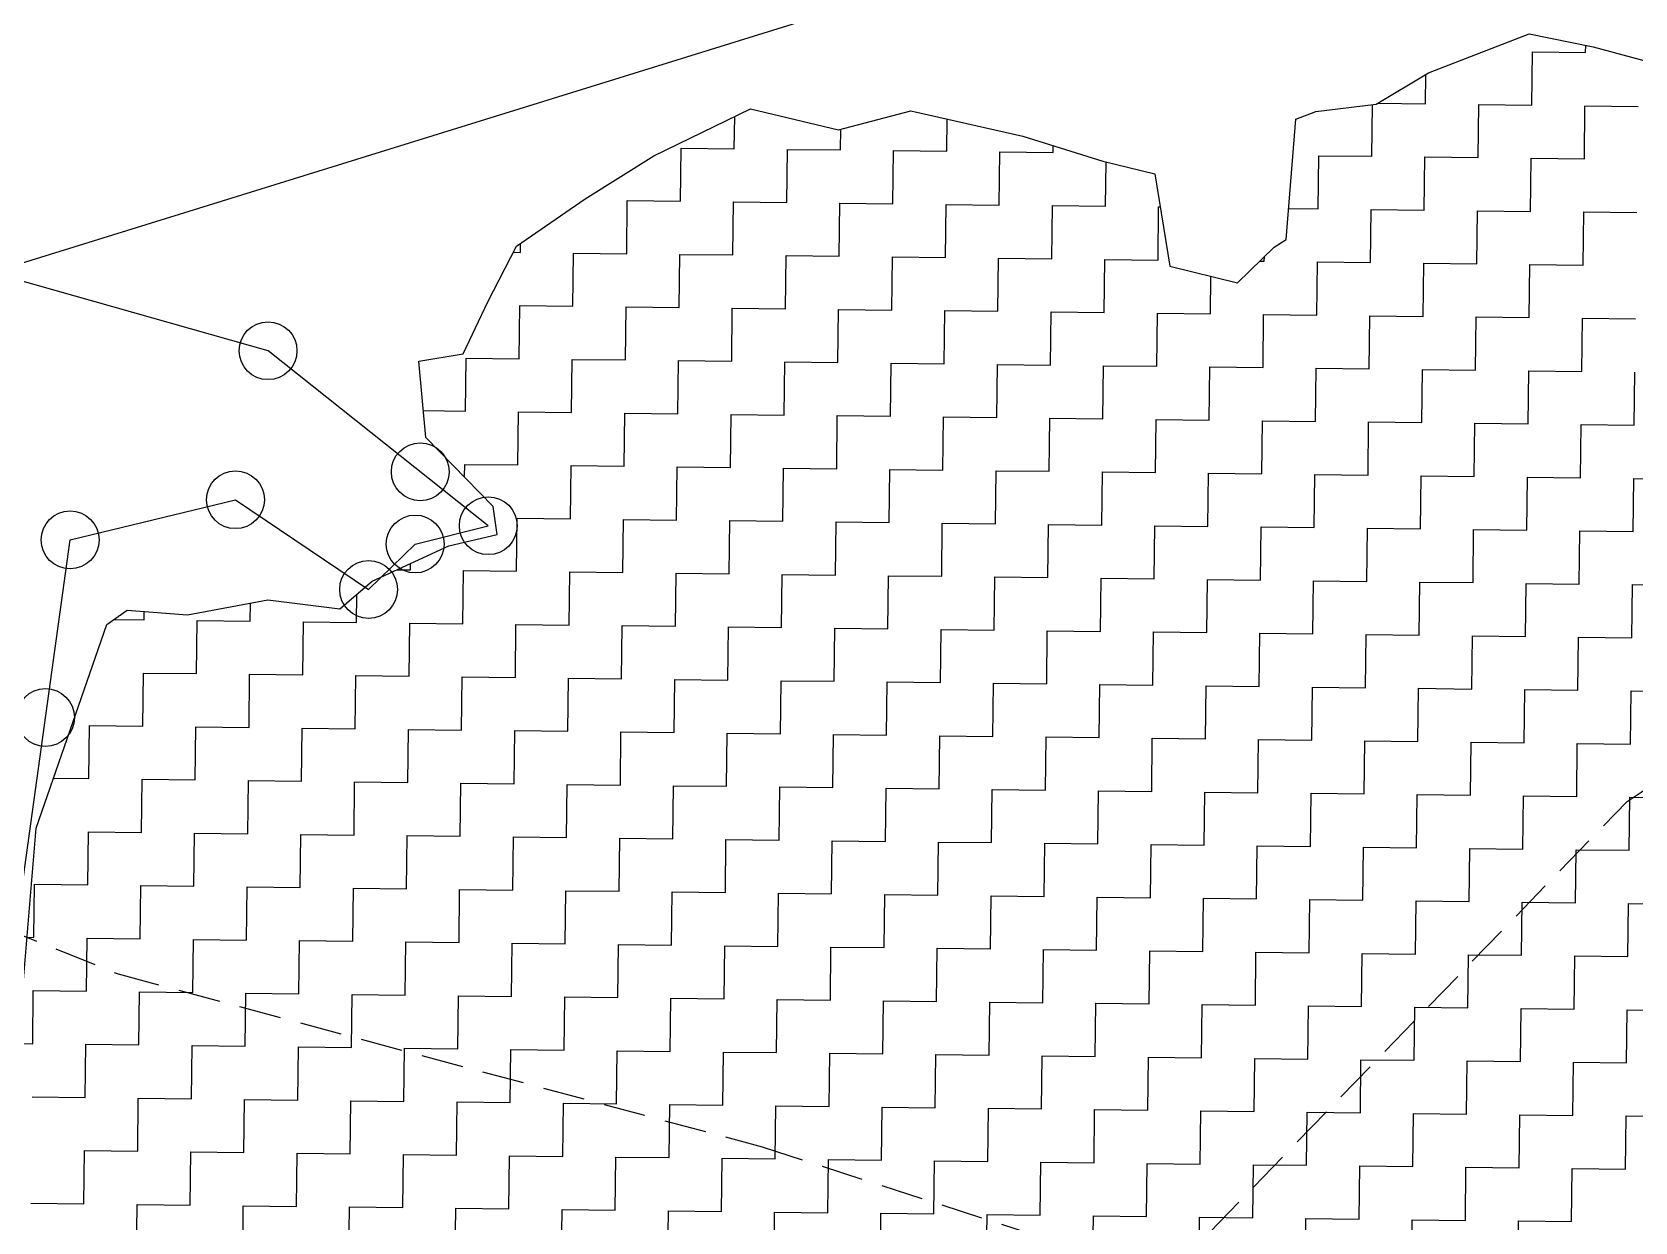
# Model space of a CAD drawing. Header units: metres. Extents: x 288131 to 289837, y 2081162 to 2084367.
# Drawn here: x 289156.9 to 289348.1, y 2082937.4 to 2083079.3 of the extents above; entities that cross this region are included whole.
import ezdxf

# ---------------------------------------------------------------- set-up
doc = ezdxf.new("R2010")
doc.units = ezdxf.units.M
doc.header["$LTSCALE"] = 10
doc.header["$MEASUREMENT"] = 0
doc.linetypes.add('DASHED', pattern=[0.75, 0.5, -0.25])
for name, color, linetype in [('LINE_FOOTPATH', 1, 'DASHED'), ('POLY_HATCH', 12, 'Continuous'), ('POLY_PARCEL', 6, 'Continuous')]:
    doc.layers.add(name, color=color, linetype=linetype)

msp = doc.modelspace()

# ---------------------------------------------------------------- linework, layer by layer
for centre in [(289185.04, 2083041.27), (289203.2, 2083026.83), (289181.16, 2083023.5), (289211.31, 2083020.4), (289161.44, 2083018.71), (289202.59, 2083018.22), (289197.04, 2083012.8), (289158.5, 2082997.53)]:
    msp.add_circle(centre, 3.45)
at = {"layer": 'LINE_FOOTPATH'}
for p, q in [((289347.13, 2082987.53), (289395.23, 2083019.32)), ((289292.12, 2082930.76), (289347.13, 2082987.53)), ((289145.82, 2082975.52), (289167.17, 2082966.95)), ((289167.17, 2082966.95), (289243.97, 2082946.34)), ((289243.97, 2082946.34), (289292.12, 2082930.76))]:
    msp.add_line(p, q, dxfattribs=at)
at = {"layer": 'POLY_HATCH'}
for p, q in [((289323.44, 2083074.4), (289335.45, 2083079.04)), ((289335.45, 2083079.04), (289343.08, 2083077.51)), ((289343.08, 2083077.51), (289355.94, 2083074.01)), ((289317.18, 2083070.66), (289323.44, 2083074.4)), ((289231.05, 2083064.52), (289242.59, 2083070.12)), ((289242.59, 2083070.12), (289253.08, 2083067.6)), ((289253.08, 2083067.6), (289261.71, 2083069.89)), ((289261.71, 2083069.89), (289275.06, 2083066.86)), ((289307.6, 2083068.86), (289310, 2083069.79)), ((289310, 2083069.79), (289317.18, 2083070.66)), ((289306.47, 2083054.54), (289307.6, 2083068.86)), ((289275.06, 2083066.86), (289284.59, 2083063.88)), ((289222.87, 2083059.37), (289231.05, 2083064.52)), ((289284.59, 2083063.88), (289290.79, 2083062.37)), ((289290.79, 2083062.37), (289292.57, 2083051.36)), ((289214.67, 2083053.73), (289222.87, 2083059.37)), ((289305.02, 2083053.6), (289306.47, 2083054.54)), ((289211.24, 2083047.08), (289214.67, 2083053.73)), ((289300.67, 2083049.35), (289305.02, 2083053.6)), ((289292.57, 2083051.36), (289300.67, 2083049.35)), ((289208.3, 2083040.91), (289211.24, 2083047.08)), ((289203.03, 2083040.01), (289208.3, 2083040.91)), ((289203.88, 2083030.93), (289203.03, 2083040.01)), ((289211.91, 2083022.71), (289203.88, 2083030.93)), ((289212.35, 2083019.36), (289211.91, 2083022.71)), ((289197.46, 2083013.8), (289206.59, 2083017.99)), ((289206.59, 2083017.99), (289212.35, 2083019.36)), ((289193.59, 2083010.5), (289197.46, 2083013.8)), ((289165.8, 2083008.62), (289168.25, 2083010.33)), ((289168.25, 2083010.33), (289175.42, 2083009.77)), ((289175.42, 2083009.77), (289185, 2083011.56)), ((289185, 2083011.56), (289193.59, 2083010.5)), ((289157.38, 2082984.35), (289165.8, 2083008.62)), ((289154.58, 2082950.46), (289157.38, 2082984.35))]:
    msp.add_line(p, q, dxfattribs=at)
at = {"layer": 'POLY_HATCH', "linetype": 'Continuous'}
for p, q in [((289342.17, 2083076.81), (289342.18, 2083077.69)), ((289335.76, 2083070.55), (289335.83, 2083076.89)), ((289335.83, 2083076.89), (289342.17, 2083076.81)), ((289323.09, 2083070.71), (289323.13, 2083074.22)), ((289316.67, 2083064.45), (289316.75, 2083070.6)), ((289317.38, 2083070.78), (289323.09, 2083070.71)), ((289329.35, 2083064.29), (289329.42, 2083070.63)), ((289329.42, 2083070.63), (289335.76, 2083070.55)), ((289342.02, 2083064.14), (289342.09, 2083070.48)), ((289342.09, 2083070.48), (289348.43, 2083070.4)), ((289240.64, 2083065.36), (289240.69, 2083069.19)), ((289253.31, 2083065.21), (289253.34, 2083067.67)), ((289265.99, 2083065.05), (289266.03, 2083068.91)), ((289278.66, 2083064.9), (289278.67, 2083065.73)), ((289234.23, 2083059.1), (289234.3, 2083065.44)), ((289234.3, 2083065.44), (289240.64, 2083065.36)), ((289246.9, 2083058.95), (289246.98, 2083065.28)), ((289246.98, 2083065.28), (289253.31, 2083065.21)), ((289259.57, 2083058.79), (289259.65, 2083065.13)), ((289259.65, 2083065.13), (289265.99, 2083065.05)), ((289272.25, 2083058.64), (289272.32, 2083064.98)), ((289272.32, 2083064.98), (289278.66, 2083064.9)), ((289284.92, 2083058.49), (289284.98, 2083063.78)), ((289310.26, 2083058.19), (289310.34, 2083064.52)), ((289310.34, 2083064.52), (289316.67, 2083064.45)), ((289322.93, 2083058.03), (289323.01, 2083064.37)), ((289323.01, 2083064.37), (289329.35, 2083064.29)), ((289335.61, 2083057.88), (289335.68, 2083064.22)), ((289335.68, 2083064.22), (289342.02, 2083064.14)), ((289227.82, 2083052.84), (289227.89, 2083059.18)), ((289227.89, 2083059.18), (289234.23, 2083059.1)), ((289240.49, 2083052.69), (289240.56, 2083059.02)), ((289240.56, 2083059.02), (289246.9, 2083058.95)), ((289253.16, 2083052.53), (289253.24, 2083058.87)), ((289253.24, 2083058.87), (289259.57, 2083058.79)), ((289265.83, 2083052.38), (289265.91, 2083058.72)), ((289265.91, 2083058.72), (289272.25, 2083058.64)), ((289278.51, 2083052.23), (289278.58, 2083058.57)), ((289278.58, 2083058.57), (289284.92, 2083058.49)), ((289291.18, 2083052.08), (289291.25, 2083058.41)), ((289291.25, 2083058.41), (289291.43, 2083058.41)), ((289306.76, 2083058.23), (289310.26, 2083058.19)), ((289316.52, 2083051.77), (289316.6, 2083058.11)), ((289316.6, 2083058.11), (289322.93, 2083058.03)), ((289329.19, 2083051.62), (289329.27, 2083057.96)), ((289329.27, 2083057.96), (289335.61, 2083057.88)), ((289341.87, 2083051.47), (289341.94, 2083057.81)), ((289341.94, 2083057.81), (289348.28, 2083057.73)), ((289214.29, 2083053), (289215.14, 2083052.99)), ((289215.14, 2083052.99), (289215.16, 2083054.06)), ((289221.4, 2083046.58), (289221.48, 2083052.91)), ((289221.48, 2083052.91), (289227.82, 2083052.84)), ((289234.08, 2083046.43), (289234.15, 2083052.76)), ((289234.15, 2083052.76), (289240.49, 2083052.69)), ((289246.75, 2083046.27), (289246.82, 2083052.61)), ((289246.82, 2083052.61), (289253.16, 2083052.53)), ((289259.42, 2083046.12), (289259.5, 2083052.46)), ((289259.5, 2083052.46), (289265.83, 2083052.38)), ((289272.09, 2083045.97), (289272.17, 2083052.31)), ((289272.17, 2083052.31), (289278.51, 2083052.23)), ((289303.85, 2083051.93), (289303.86, 2083052.46)), ((289284.77, 2083045.82), (289284.84, 2083052.15)), ((289284.84, 2083052.15), (289291.18, 2083052.08)), ((289303.31, 2083051.93), (289303.85, 2083051.93)), ((289310.11, 2083045.51), (289310.19, 2083051.85)), ((289310.19, 2083051.85), (289316.52, 2083051.77)), ((289322.78, 2083045.36), (289322.86, 2083051.7)), ((289322.86, 2083051.7), (289329.19, 2083051.62)), ((289335.45, 2083045.21), (289335.53, 2083051.55)), ((289335.53, 2083051.55), (289341.87, 2083051.47)), ((289297.44, 2083045.67), (289297.49, 2083050.14)), ((289214.99, 2083040.32), (289215.07, 2083046.65)), ((289215.07, 2083046.65), (289221.4, 2083046.58)), ((289227.66, 2083040.17), (289227.74, 2083046.5)), ((289227.74, 2083046.5), (289234.08, 2083046.43)), ((289240.34, 2083040.01), (289240.41, 2083046.35)), ((289240.41, 2083046.35), (289246.75, 2083046.27)), ((289253.01, 2083039.86), (289253.08, 2083046.2)), ((289253.08, 2083046.2), (289259.42, 2083046.12)), ((289265.68, 2083039.71), (289265.76, 2083046.05)), ((289265.76, 2083046.05), (289272.09, 2083045.97)), ((289278.35, 2083039.56), (289278.43, 2083045.89)), ((289278.43, 2083045.89), (289284.77, 2083045.82)), ((289291.03, 2083039.41), (289291.1, 2083045.74)), ((289291.1, 2083045.74), (289297.44, 2083045.67)), ((289303.7, 2083039.25), (289303.77, 2083045.59)), ((289303.77, 2083045.59), (289310.11, 2083045.51)), ((289316.37, 2083039.1), (289316.45, 2083045.44)), ((289316.45, 2083045.44), (289322.78, 2083045.36)), ((289329.04, 2083038.95), (289329.12, 2083045.29)), ((289329.12, 2083045.29), (289335.45, 2083045.21)), ((289341.71, 2083038.8), (289341.79, 2083045.13)), ((289341.79, 2083045.13), (289348.13, 2083045.06)), ((289208.58, 2083034.06), (289208.66, 2083040.39)), ((289208.66, 2083040.39), (289214.99, 2083040.32)), ((289221.25, 2083033.91), (289221.33, 2083040.24)), ((289221.33, 2083040.24), (289227.66, 2083040.17)), ((289233.92, 2083033.75), (289234, 2083040.09)), ((289234, 2083040.09), (289240.34, 2083040.01)), ((289246.6, 2083033.6), (289246.67, 2083039.94)), ((289246.67, 2083039.94), (289253.01, 2083039.86)), ((289259.27, 2083033.45), (289259.34, 2083039.79)), ((289259.34, 2083039.79), (289265.68, 2083039.71)), ((289271.94, 2083033.3), (289272.02, 2083039.63)), ((289272.02, 2083039.63), (289278.35, 2083039.56)), ((289284.61, 2083033.15), (289284.69, 2083039.48)), ((289284.69, 2083039.48), (289291.03, 2083039.41)), ((289297.29, 2083032.99), (289297.36, 2083039.33)), ((289297.36, 2083039.33), (289303.7, 2083039.25)), ((289309.96, 2083032.84), (289310.03, 2083039.18)), ((289310.03, 2083039.18), (289316.37, 2083039.1)), ((289322.63, 2083032.69), (289322.71, 2083039.03)), ((289322.71, 2083039.03), (289329.04, 2083038.95)), ((289335.3, 2083032.54), (289335.38, 2083038.87)), ((289335.38, 2083038.87), (289341.71, 2083038.8)), ((289347.97, 2083032.39), (289348.05, 2083038.72)), ((289203.58, 2083034.12), (289208.58, 2083034.06)), ((289214.84, 2083027.65), (289214.92, 2083033.98)), ((289214.92, 2083033.98), (289221.25, 2083033.91)), ((289227.51, 2083027.49), (289227.59, 2083033.83)), ((289227.59, 2083033.83), (289233.92, 2083033.75)), ((289240.18, 2083027.34), (289240.26, 2083033.68)), ((289240.26, 2083033.68), (289246.6, 2083033.6)), ((289252.86, 2083027.19), (289252.93, 2083033.53)), ((289252.93, 2083033.53), (289259.27, 2083033.45)), ((289265.53, 2083027.04), (289265.6, 2083033.37)), ((289265.6, 2083033.37), (289271.94, 2083033.3)), ((289278.2, 2083026.89), (289278.28, 2083033.22)), ((289278.28, 2083033.22), (289284.61, 2083033.15)), ((289290.87, 2083026.73), (289290.95, 2083033.07)), ((289290.95, 2083033.07), (289297.29, 2083032.99)), ((289303.55, 2083026.58), (289303.62, 2083032.92)), ((289303.62, 2083032.92), (289309.96, 2083032.84)), ((289316.22, 2083026.43), (289316.29, 2083032.77)), ((289316.29, 2083032.77), (289322.63, 2083032.69)), ((289328.89, 2083026.28), (289328.97, 2083032.61)), ((289328.97, 2083032.61), (289335.3, 2083032.54)), ((289341.56, 2083026.13), (289341.64, 2083032.46)), ((289341.64, 2083032.46), (289347.97, 2083032.39)), ((289208.49, 2083026.21), (289208.5, 2083027.72)), ((289208.5, 2083027.72), (289214.84, 2083027.65)), ((289221.1, 2083021.23), (289221.18, 2083027.57)), ((289221.18, 2083027.57), (289227.51, 2083027.49)), ((289233.77, 2083021.08), (289233.85, 2083027.42)), ((289233.85, 2083027.42), (289240.18, 2083027.34)), ((289246.44, 2083020.93), (289246.52, 2083027.27)), ((289246.52, 2083027.27), (289252.86, 2083027.19)), ((289259.12, 2083020.78), (289259.19, 2083027.11)), ((289259.19, 2083027.11), (289265.53, 2083027.04)), ((289271.79, 2083020.63), (289271.86, 2083026.96)), ((289271.86, 2083026.96), (289278.2, 2083026.89)), ((289284.46, 2083020.47), (289284.54, 2083026.81)), ((289284.54, 2083026.81), (289290.87, 2083026.73)), ((289297.13, 2083020.32), (289297.21, 2083026.66)), ((289297.21, 2083026.66), (289303.55, 2083026.58)), ((289309.81, 2083020.17), (289309.88, 2083026.51)), ((289309.88, 2083026.51), (289316.22, 2083026.43)), ((289322.48, 2083020.02), (289322.55, 2083026.35)), ((289322.55, 2083026.35), (289328.89, 2083026.28)), ((289335.15, 2083019.87), (289335.23, 2083026.2)), ((289335.23, 2083026.2), (289341.56, 2083026.13)), ((289347.82, 2083019.71), (289347.9, 2083026.05)), ((289347.9, 2083026.05), (289354.23, 2083025.97)), ((289214.69, 2083014.97), (289214.76, 2083021.31)), ((289214.76, 2083021.31), (289221.1, 2083021.23)), ((289227.36, 2083014.82), (289227.44, 2083021.16)), ((289227.44, 2083021.16), (289233.77, 2083021.08)), ((289240.03, 2083014.67), (289240.11, 2083021.01)), ((289240.11, 2083021.01), (289246.44, 2083020.93)), ((289252.7, 2083014.52), (289252.78, 2083020.85)), ((289252.78, 2083020.85), (289259.12, 2083020.78)), ((289265.38, 2083014.37), (289265.45, 2083020.7)), ((289265.45, 2083020.7), (289271.79, 2083020.63)), ((289278.05, 2083014.21), (289278.12, 2083020.55)), ((289278.12, 2083020.55), (289284.46, 2083020.47)), ((289290.72, 2083014.06), (289290.8, 2083020.4)), ((289290.8, 2083020.4), (289297.13, 2083020.32)), ((289303.39, 2083013.91), (289303.47, 2083020.25)), ((289303.47, 2083020.25), (289309.81, 2083020.17)), ((289316.07, 2083013.76), (289316.14, 2083020.09)), ((289316.14, 2083020.09), (289322.48, 2083020.02)), ((289328.74, 2083013.61), (289328.81, 2083019.94)), ((289328.81, 2083019.94), (289335.15, 2083019.87)), ((289341.41, 2083013.45), (289341.49, 2083019.79)), ((289341.49, 2083019.79), (289347.82, 2083019.71)), ((289202.02, 2083015.13), (289202.02, 2083015.9)), ((289200.39, 2083015.15), (289202.02, 2083015.13)), ((289208.28, 2083008.71), (289208.35, 2083015.05)), ((289208.35, 2083015.05), (289214.69, 2083014.97)), ((289220.95, 2083008.56), (289221.02, 2083014.9)), ((289221.02, 2083014.9), (289227.36, 2083014.82)), ((289233.62, 2083008.41), (289233.7, 2083014.75)), ((289233.7, 2083014.75), (289240.03, 2083014.67)), ((289246.29, 2083008.26), (289246.37, 2083014.59)), ((289246.37, 2083014.59), (289252.7, 2083014.52)), ((289258.96, 2083008.11), (289259.04, 2083014.44)), ((289259.04, 2083014.44), (289265.38, 2083014.37)), ((289271.64, 2083007.95), (289271.71, 2083014.29)), ((289271.71, 2083014.29), (289278.05, 2083014.21)), ((289284.31, 2083007.8), (289284.39, 2083014.14)), ((289284.39, 2083014.14), (289290.72, 2083014.06)), ((289296.98, 2083007.65), (289297.06, 2083013.99)), ((289297.06, 2083013.99), (289303.39, 2083013.91)), ((289195.6, 2083008.87), (289195.64, 2083012.25)), ((289309.65, 2083007.5), (289309.73, 2083013.83)), ((289309.73, 2083013.83), (289316.07, 2083013.76)), ((289322.33, 2083007.35), (289322.4, 2083013.68)), ((289322.4, 2083013.68), (289328.74, 2083013.61)), ((289335, 2083007.19), (289335.07, 2083013.53)), ((289335.07, 2083013.53), (289341.41, 2083013.45)), ((289347.67, 2083007.04), (289347.75, 2083013.38)), ((289347.75, 2083013.38), (289354.08, 2083013.3)), ((289170.26, 2083009.17), (289170.27, 2083010.17)), ((289182.93, 2083009.02), (289182.96, 2083011.18)), ((289166.65, 2083009.21), (289170.26, 2083009.17)), ((289176.52, 2083002.76), (289176.59, 2083009.09)), ((289176.59, 2083009.09), (289182.93, 2083009.02)), ((289189.19, 2083002.61), (289189.27, 2083008.94)), ((289189.27, 2083008.94), (289195.6, 2083008.87)), ((289201.86, 2083002.45), (289201.94, 2083008.79)), ((289201.94, 2083008.79), (289208.28, 2083008.71)), ((289214.54, 2083002.3), (289214.61, 2083008.64)), ((289214.61, 2083008.64), (289220.95, 2083008.56)), ((289227.21, 2083002.15), (289227.28, 2083008.49)), ((289227.28, 2083008.49), (289233.62, 2083008.41)), ((289239.88, 2083002), (289239.96, 2083008.33)), ((289239.96, 2083008.33), (289246.29, 2083008.26)), ((289252.55, 2083001.85), (289252.63, 2083008.18)), ((289252.63, 2083008.18), (289258.96, 2083008.11)), ((289265.22, 2083001.69), (289265.3, 2083008.03)), ((289265.3, 2083008.03), (289271.64, 2083007.95)), ((289277.9, 2083001.54), (289277.97, 2083007.88)), ((289277.97, 2083007.88), (289284.31, 2083007.8)), ((289290.57, 2083001.39), (289290.65, 2083007.73)), ((289290.65, 2083007.73), (289296.98, 2083007.65)), ((289303.24, 2083001.24), (289303.32, 2083007.57)), ((289303.32, 2083007.57), (289309.65, 2083007.5)), ((289315.91, 2083001.08), (289315.99, 2083007.42)), ((289315.99, 2083007.42), (289322.33, 2083007.35)), ((289328.59, 2083000.93), (289328.66, 2083007.27)), ((289328.66, 2083007.27), (289335, 2083007.19)), ((289341.26, 2083000.78), (289341.33, 2083007.12)), ((289341.33, 2083007.12), (289347.67, 2083007.04)), ((289163.82, 2083002.91), (289163.85, 2083002.91)), ((289163.85, 2083002.91), (289163.85, 2083002.99)), ((289170.11, 2082996.5), (289170.18, 2083002.83)), ((289170.18, 2083002.83), (289176.52, 2083002.76)), ((289182.78, 2082996.35), (289182.85, 2083002.68)), ((289182.85, 2083002.68), (289189.19, 2083002.61)), ((289195.45, 2082996.19), (289195.53, 2083002.53)), ((289195.53, 2083002.53), (289201.86, 2083002.45)), ((289208.12, 2082996.04), (289208.2, 2083002.38)), ((289208.2, 2083002.38), (289214.54, 2083002.3)), ((289220.8, 2082995.89), (289220.87, 2083002.23)), ((289220.87, 2083002.23), (289227.21, 2083002.15)), ((289233.47, 2082995.74), (289233.54, 2083002.07)), ((289233.54, 2083002.07), (289239.88, 2083002)), ((289246.14, 2082995.59), (289246.22, 2083001.92)), ((289246.22, 2083001.92), (289252.55, 2083001.85)), ((289258.81, 2082995.43), (289258.89, 2083001.77)), ((289258.89, 2083001.77), (289265.22, 2083001.69)), ((289271.48, 2082995.28), (289271.56, 2083001.62)), ((289271.56, 2083001.62), (289277.9, 2083001.54)), ((289284.16, 2082995.13), (289284.23, 2083001.47)), ((289284.23, 2083001.47), (289290.57, 2083001.39)), ((289296.83, 2082994.98), (289296.91, 2083001.31)), ((289296.91, 2083001.31), (289303.24, 2083001.24)), ((289309.5, 2082994.82), (289309.58, 2083001.16)), ((289309.58, 2083001.16), (289315.91, 2083001.08)), ((289322.17, 2082994.67), (289322.25, 2083001.01)), ((289322.25, 2083001.01), (289328.59, 2083000.93)), ((289334.85, 2082994.52), (289334.92, 2083000.86)), ((289334.92, 2083000.86), (289341.26, 2083000.78)), ((289347.52, 2082994.37), (289347.59, 2083000.7)), ((289347.59, 2083000.7), (289353.93, 2083000.63)), ((289163.69, 2082990.24), (289163.77, 2082996.57)), ((289163.77, 2082996.57), (289170.11, 2082996.5)), ((289176.37, 2082990.09), (289176.44, 2082996.42)), ((289176.44, 2082996.42), (289182.78, 2082996.35)), ((289189.04, 2082989.93), (289189.11, 2082996.27)), ((289189.11, 2082996.27), (289195.45, 2082996.19)), ((289201.71, 2082989.78), (289201.79, 2082996.12)), ((289201.79, 2082996.12), (289208.12, 2082996.04)), ((289214.38, 2082989.63), (289214.46, 2082995.97)), ((289214.46, 2082995.97), (289220.8, 2082995.89)), ((289227.06, 2082989.48), (289227.13, 2082995.81)), ((289227.13, 2082995.81), (289233.47, 2082995.74)), ((289239.73, 2082989.33), (289239.8, 2082995.66)), ((289239.8, 2082995.66), (289246.14, 2082995.59)), ((289252.4, 2082989.17), (289252.48, 2082995.51)), ((289252.48, 2082995.51), (289258.81, 2082995.43)), ((289265.07, 2082989.02), (289265.15, 2082995.36)), ((289265.15, 2082995.36), (289271.48, 2082995.28)), ((289277.74, 2082988.87), (289277.82, 2082995.21)), ((289277.82, 2082995.21), (289284.16, 2082995.13)), ((289290.42, 2082988.72), (289290.49, 2082995.05)), ((289290.49, 2082995.05), (289296.83, 2082994.98)), ((289303.09, 2082988.56), (289303.17, 2082994.9)), ((289303.17, 2082994.9), (289309.5, 2082994.82)), ((289315.76, 2082988.41), (289315.84, 2082994.75)), ((289315.84, 2082994.75), (289322.17, 2082994.67)), ((289328.43, 2082988.26), (289328.51, 2082994.6)), ((289328.51, 2082994.6), (289334.85, 2082994.52)), ((289341.11, 2082988.11), (289341.18, 2082994.44)), ((289341.18, 2082994.44), (289347.52, 2082994.37)), ((289159.44, 2082990.29), (289163.69, 2082990.24)), ((289169.95, 2082983.83), (289170.03, 2082990.16)), ((289170.03, 2082990.16), (289176.37, 2082990.09)), ((289182.63, 2082983.67), (289182.7, 2082990.01)), ((289182.7, 2082990.01), (289189.04, 2082989.93)), ((289195.3, 2082983.52), (289195.37, 2082989.86)), ((289195.37, 2082989.86), (289201.71, 2082989.78)), ((289207.97, 2082983.37), (289208.05, 2082989.71)), ((289208.05, 2082989.71), (289214.38, 2082989.63)), ((289220.64, 2082983.22), (289220.72, 2082989.55)), ((289220.72, 2082989.55), (289227.06, 2082989.48)), ((289233.32, 2082983.07), (289233.39, 2082989.4)), ((289233.39, 2082989.4), (289239.73, 2082989.33)), ((289245.99, 2082982.91), (289246.06, 2082989.25)), ((289246.06, 2082989.25), (289252.4, 2082989.17)), ((289258.66, 2082982.76), (289258.74, 2082989.1)), ((289258.74, 2082989.1), (289265.07, 2082989.02)), ((289271.33, 2082982.61), (289271.41, 2082988.95)), ((289271.41, 2082988.95), (289277.74, 2082988.87)), ((289284, 2082982.46), (289284.08, 2082988.79)), ((289284.08, 2082988.79), (289290.42, 2082988.72)), ((289296.68, 2082982.3), (289296.75, 2082988.64)), ((289296.75, 2082988.64), (289303.09, 2082988.56)), ((289309.35, 2082982.15), (289309.43, 2082988.49)), ((289309.43, 2082988.49), (289315.76, 2082988.41)), ((289322.02, 2082982), (289322.1, 2082988.34)), ((289322.1, 2082988.34), (289328.43, 2082988.26)), ((289334.69, 2082981.85), (289334.77, 2082988.18)), ((289334.77, 2082988.18), (289341.11, 2082988.11)), ((289347.37, 2082981.7), (289347.44, 2082988.03)), ((289347.44, 2082988.03), (289353.78, 2082987.96)), ((289163.54, 2082977.57), (289163.62, 2082983.9)), ((289163.62, 2082983.9), (289169.95, 2082983.83)), ((289176.21, 2082977.41), (289176.29, 2082983.75)), ((289176.29, 2082983.75), (289182.63, 2082983.67)), ((289188.89, 2082977.26), (289188.96, 2082983.6)), ((289188.96, 2082983.6), (289195.3, 2082983.52)), ((289201.56, 2082977.11), (289201.63, 2082983.45)), ((289201.63, 2082983.45), (289207.97, 2082983.37)), ((289214.23, 2082976.96), (289214.31, 2082983.29)), ((289214.31, 2082983.29), (289220.64, 2082983.22)), ((289226.9, 2082976.81), (289226.98, 2082983.14)), ((289226.98, 2082983.14), (289233.32, 2082983.07)), ((289239.58, 2082976.65), (289239.65, 2082982.99)), ((289239.65, 2082982.99), (289245.99, 2082982.91)), ((289252.25, 2082976.5), (289252.32, 2082982.84)), ((289252.32, 2082982.84), (289258.66, 2082982.76)), ((289264.92, 2082976.35), (289265, 2082982.68)), ((289265, 2082982.68), (289271.33, 2082982.61)), ((289277.59, 2082976.2), (289277.67, 2082982.53)), ((289277.67, 2082982.53), (289284, 2082982.46)), ((289290.26, 2082976.04), (289290.34, 2082982.38)), ((289290.34, 2082982.38), (289296.68, 2082982.3)), ((289302.94, 2082975.89), (289303.01, 2082982.23)), ((289303.01, 2082982.23), (289309.35, 2082982.15)), ((289315.61, 2082975.74), (289315.69, 2082982.08)), ((289315.69, 2082982.08), (289322.02, 2082982)), ((289328.28, 2082975.59), (289328.36, 2082981.92)), ((289328.36, 2082981.92), (289334.69, 2082981.85)), ((289340.95, 2082975.44), (289341.03, 2082981.77)), ((289341.03, 2082981.77), (289347.37, 2082981.7)), ((289157.13, 2082971.31), (289157.21, 2082977.64)), ((289157.21, 2082977.64), (289163.54, 2082977.57)), ((289169.8, 2082971.15), (289169.88, 2082977.49)), ((289169.88, 2082977.49), (289176.21, 2082977.41)), ((289182.47, 2082971), (289182.55, 2082977.34)), ((289182.55, 2082977.34), (289188.89, 2082977.26)), ((289195.15, 2082970.85), (289195.22, 2082977.19)), ((289195.22, 2082977.19), (289201.56, 2082977.11)), ((289207.82, 2082970.7), (289207.89, 2082977.03)), ((289207.89, 2082977.03), (289214.23, 2082976.96)), ((289220.49, 2082970.55), (289220.57, 2082976.88)), ((289220.57, 2082976.88), (289226.9, 2082976.81)), ((289233.16, 2082970.39), (289233.24, 2082976.73)), ((289233.24, 2082976.73), (289239.58, 2082976.65)), ((289245.84, 2082970.24), (289245.91, 2082976.58)), ((289245.91, 2082976.58), (289252.25, 2082976.5)), ((289258.51, 2082970.09), (289258.58, 2082976.42)), ((289258.58, 2082976.42), (289264.92, 2082976.35)), ((289271.18, 2082969.94), (289271.26, 2082976.27)), ((289271.26, 2082976.27), (289277.59, 2082976.2)), ((289283.85, 2082969.78), (289283.93, 2082976.12)), ((289283.93, 2082976.12), (289290.26, 2082976.04)), ((289296.52, 2082969.63), (289296.6, 2082975.97)), ((289296.6, 2082975.97), (289302.94, 2082975.89)), ((289309.2, 2082969.48), (289309.27, 2082975.82)), ((289309.27, 2082975.82), (289315.61, 2082975.74)), ((289321.87, 2082969.33), (289321.95, 2082975.66)), ((289321.95, 2082975.66), (289328.28, 2082975.59)), ((289334.54, 2082969.18), (289334.62, 2082975.51)), ((289334.62, 2082975.51), (289340.95, 2082975.44)), ((289347.21, 2082969.02), (289347.29, 2082975.36)), ((289347.29, 2082975.36), (289353.63, 2082975.28)), ((289156.3, 2082971.32), (289157.13, 2082971.31)), ((289163.39, 2082964.89), (289163.47, 2082971.23)), ((289163.47, 2082971.23), (289169.8, 2082971.15)), ((289176.06, 2082964.74), (289176.14, 2082971.08)), ((289176.14, 2082971.08), (289182.47, 2082971)), ((289188.73, 2082964.59), (289188.81, 2082970.93)), ((289188.81, 2082970.93), (289195.15, 2082970.85)), ((289201.41, 2082964.44), (289201.48, 2082970.77)), ((289201.48, 2082970.77), (289207.82, 2082970.7)), ((289214.08, 2082964.28), (289214.15, 2082970.62)), ((289214.15, 2082970.62), (289220.49, 2082970.55)), ((289226.75, 2082964.13), (289226.83, 2082970.47)), ((289226.83, 2082970.47), (289233.16, 2082970.39)), ((289239.42, 2082963.98), (289239.5, 2082970.32)), ((289239.5, 2082970.32), (289245.84, 2082970.24)), ((289252.1, 2082963.83), (289252.17, 2082970.16)), ((289252.17, 2082970.16), (289258.51, 2082970.09)), ((289264.77, 2082963.68), (289264.84, 2082970.01)), ((289264.84, 2082970.01), (289271.18, 2082969.94)), ((289277.44, 2082963.52), (289277.52, 2082969.86)), ((289277.52, 2082969.86), (289283.85, 2082969.78)), ((289290.11, 2082963.37), (289290.19, 2082969.71)), ((289290.19, 2082969.71), (289296.52, 2082969.63)), ((289302.79, 2082963.22), (289302.86, 2082969.56)), ((289302.86, 2082969.56), (289309.2, 2082969.48)), ((289315.46, 2082963.07), (289315.53, 2082969.4)), ((289315.53, 2082969.4), (289321.87, 2082969.33)), ((289328.13, 2082962.92), (289328.21, 2082969.25)), ((289328.21, 2082969.25), (289334.54, 2082969.18)), ((289340.8, 2082962.76), (289340.88, 2082969.1)), ((289340.88, 2082969.1), (289347.21, 2082969.02)), ((289156.98, 2082958.63), (289157.05, 2082964.97)), ((289157.05, 2082964.97), (289163.39, 2082964.89)), ((289169.65, 2082958.48), (289169.73, 2082964.82)), ((289169.73, 2082964.82), (289176.06, 2082964.74)), ((289182.32, 2082958.33), (289182.4, 2082964.67)), ((289182.4, 2082964.67), (289188.73, 2082964.59)), ((289194.99, 2082958.18), (289195.07, 2082964.51)), ((289195.07, 2082964.51), (289201.41, 2082964.44)), ((289207.67, 2082958.02), (289207.74, 2082964.36)), ((289207.74, 2082964.36), (289214.08, 2082964.28)), ((289220.34, 2082957.87), (289220.42, 2082964.21)), ((289220.42, 2082964.21), (289226.75, 2082964.13)), ((289233.01, 2082957.72), (289233.09, 2082964.06)), ((289233.09, 2082964.06), (289239.42, 2082963.98)), ((289245.68, 2082957.57), (289245.76, 2082963.9)), ((289245.76, 2082963.9), (289252.1, 2082963.83)), ((289258.36, 2082957.42), (289258.43, 2082963.75)), ((289258.43, 2082963.75), (289264.77, 2082963.68)), ((289271.03, 2082957.26), (289271.1, 2082963.6)), ((289271.1, 2082963.6), (289277.44, 2082963.52)), ((289283.7, 2082957.11), (289283.78, 2082963.45)), ((289283.78, 2082963.45), (289290.11, 2082963.37)), ((289296.37, 2082956.96), (289296.45, 2082963.3)), ((289296.45, 2082963.3), (289302.79, 2082963.22)), ((289309.05, 2082956.81), (289309.12, 2082963.14)), ((289309.12, 2082963.14), (289315.46, 2082963.07)), ((289321.72, 2082956.66), (289321.79, 2082962.99)), ((289321.79, 2082962.99), (289328.13, 2082962.92)), ((289334.39, 2082956.5), (289334.47, 2082962.84)), ((289334.47, 2082962.84), (289340.8, 2082962.76)), ((289347.06, 2082956.35), (289347.14, 2082962.69)), ((289347.14, 2082962.69), (289353.47, 2082962.61)), ((289155.26, 2082958.65), (289156.98, 2082958.63)), ((289163.24, 2082952.22), (289163.31, 2082958.56)), ((289163.31, 2082958.56), (289169.65, 2082958.48)), ((289175.91, 2082952.07), (289175.99, 2082958.41)), ((289175.99, 2082958.41), (289182.32, 2082958.33)), ((289188.58, 2082951.92), (289188.66, 2082958.25)), ((289188.66, 2082958.25), (289194.99, 2082958.18)), ((289201.25, 2082951.76), (289201.33, 2082958.1)), ((289201.33, 2082958.1), (289207.67, 2082958.02)), ((289213.93, 2082951.61), (289214, 2082957.95)), ((289214, 2082957.95), (289220.34, 2082957.87)), ((289226.6, 2082951.46), (289226.68, 2082957.8)), ((289226.68, 2082957.8), (289233.01, 2082957.72)), ((289239.27, 2082951.31), (289239.35, 2082957.64)), ((289239.35, 2082957.64), (289245.68, 2082957.57)), ((289251.94, 2082951.16), (289252.02, 2082957.49)), ((289252.02, 2082957.49), (289258.36, 2082957.42)), ((289264.62, 2082951), (289264.69, 2082957.34)), ((289264.69, 2082957.34), (289271.03, 2082957.26)), ((289277.29, 2082950.85), (289277.36, 2082957.19)), ((289277.36, 2082957.19), (289283.7, 2082957.11)), ((289289.96, 2082950.7), (289290.04, 2082957.04)), ((289290.04, 2082957.04), (289296.37, 2082956.96)), ((289302.63, 2082950.55), (289302.71, 2082956.88)), ((289302.71, 2082956.88), (289309.05, 2082956.81)), ((289315.31, 2082950.4), (289315.38, 2082956.73)), ((289315.38, 2082956.73), (289321.72, 2082956.66)), ((289327.98, 2082950.24), (289328.05, 2082956.58)), ((289328.05, 2082956.58), (289334.39, 2082956.5)), ((289340.65, 2082950.09), (289340.73, 2082956.43)), ((289340.73, 2082956.43), (289347.06, 2082956.35)), ((289156.9, 2082952.3), (289163.24, 2082952.22)), ((289169.5, 2082945.81), (289169.57, 2082952.15)), ((289169.57, 2082952.15), (289175.91, 2082952.07)), ((289182.17, 2082945.66), (289182.25, 2082951.99)), ((289182.25, 2082951.99), (289188.58, 2082951.92)), ((289194.84, 2082945.5), (289194.92, 2082951.84)), ((289194.92, 2082951.84), (289201.25, 2082951.76)), ((289207.51, 2082945.35), (289207.59, 2082951.69)), ((289207.59, 2082951.69), (289213.93, 2082951.61)), ((289220.19, 2082945.2), (289220.26, 2082951.54)), ((289220.26, 2082951.54), (289226.6, 2082951.46)), ((289232.86, 2082945.05), (289232.94, 2082951.38)), ((289232.94, 2082951.38), (289239.27, 2082951.31)), ((289245.53, 2082944.9), (289245.61, 2082951.23)), ((289245.61, 2082951.23), (289251.94, 2082951.16)), ((289258.2, 2082944.74), (289258.28, 2082951.08)), ((289258.28, 2082951.08), (289264.62, 2082951)), ((289270.88, 2082944.59), (289270.95, 2082950.93)), ((289270.95, 2082950.93), (289277.29, 2082950.85)), ((289283.55, 2082944.44), (289283.62, 2082950.78)), ((289283.62, 2082950.78), (289289.96, 2082950.7)), ((289296.22, 2082944.29), (289296.3, 2082950.62)), ((289296.3, 2082950.62), (289302.63, 2082950.55)), ((289308.89, 2082944.14), (289308.97, 2082950.47)), ((289308.97, 2082950.47), (289315.31, 2082950.4)), ((289321.57, 2082943.98), (289321.64, 2082950.32)), ((289321.64, 2082950.32), (289327.98, 2082950.24)), ((289334.24, 2082943.83), (289334.31, 2082950.17)), ((289334.31, 2082950.17), (289340.65, 2082950.09)), ((289346.91, 2082943.68), (289346.99, 2082950.02)), ((289346.99, 2082950.02), (289353.32, 2082949.94)), ((289163.09, 2082939.55), (289163.16, 2082945.88)), ((289163.16, 2082945.88), (289169.5, 2082945.81)), ((289175.76, 2082939.4), (289175.83, 2082945.73)), ((289175.83, 2082945.73), (289182.17, 2082945.66)), ((289188.43, 2082939.24), (289188.51, 2082945.58)), ((289188.51, 2082945.58), (289194.84, 2082945.5)), ((289201.1, 2082939.09), (289201.18, 2082945.43)), ((289201.18, 2082945.43), (289207.51, 2082945.35)), ((289213.77, 2082938.94), (289213.85, 2082945.28)), ((289213.85, 2082945.28), (289220.19, 2082945.2)), ((289226.45, 2082938.79), (289226.52, 2082945.12)), ((289226.52, 2082945.12), (289232.86, 2082945.05)), ((289239.12, 2082938.64), (289239.2, 2082944.97)), ((289239.2, 2082944.97), (289245.53, 2082944.9)), ((289251.79, 2082938.48), (289251.87, 2082944.82)), ((289251.87, 2082944.82), (289258.2, 2082944.74)), ((289264.46, 2082938.33), (289264.54, 2082944.67)), ((289264.54, 2082944.67), (289270.88, 2082944.59)), ((289277.14, 2082938.18), (289277.21, 2082944.52)), ((289277.21, 2082944.52), (289283.55, 2082944.44)), ((289289.81, 2082938.03), (289289.88, 2082944.36)), ((289289.88, 2082944.36), (289296.22, 2082944.29)), ((289302.48, 2082937.88), (289302.56, 2082944.21)), ((289302.56, 2082944.21), (289308.89, 2082944.14)), ((289315.15, 2082937.72), (289315.23, 2082944.06)), ((289315.23, 2082944.06), (289321.57, 2082943.98)), ((289327.83, 2082937.57), (289327.9, 2082943.91)), ((289327.9, 2082943.91), (289334.24, 2082943.83)), ((289340.5, 2082937.42), (289340.57, 2082943.76)), ((289340.57, 2082943.76), (289346.91, 2082943.68)), ((289156.75, 2082939.62), (289163.09, 2082939.55)), ((289169.35, 2082933.14), (289169.42, 2082939.47)), ((289169.42, 2082939.47), (289175.76, 2082939.4)), ((289182.02, 2082932.98), (289182.09, 2082939.32)), ((289182.09, 2082939.32), (289188.43, 2082939.24)), ((289194.69, 2082932.83), (289194.77, 2082939.17)), ((289194.77, 2082939.17), (289201.1, 2082939.09)), ((289207.36, 2082932.68), (289207.44, 2082939.02)), ((289207.44, 2082939.02), (289213.77, 2082938.94)), ((289220.03, 2082932.53), (289220.11, 2082938.86)), ((289220.11, 2082938.86), (289226.45, 2082938.79)), ((289232.71, 2082932.38), (289232.78, 2082938.71)), ((289232.78, 2082938.71), (289239.12, 2082938.64)), ((289245.38, 2082932.22), (289245.46, 2082938.56)), ((289245.46, 2082938.56), (289251.79, 2082938.48)), ((289258.05, 2082932.07), (289258.13, 2082938.41)), ((289258.13, 2082938.41), (289264.46, 2082938.33)), ((289270.72, 2082931.92), (289270.8, 2082938.26)), ((289270.8, 2082938.26), (289277.14, 2082938.18)), ((289283.4, 2082931.77), (289283.47, 2082938.1)), ((289283.47, 2082938.1), (289289.81, 2082938.03)), ((289296.07, 2082931.62), (289296.14, 2082937.95)), ((289296.14, 2082937.95), (289302.48, 2082937.88)), ((289308.74, 2082931.46), (289308.82, 2082937.8)), ((289308.82, 2082937.8), (289315.15, 2082937.72)), ((289321.41, 2082931.31), (289321.49, 2082937.65)), ((289321.49, 2082937.65), (289327.83, 2082937.57)), ((289334.09, 2082931.16), (289334.16, 2082937.5)), ((289334.16, 2082937.5), (289340.5, 2082937.42))]:
    msp.add_line(p, q, dxfattribs=at)
at = {"layer": 'POLY_PARCEL'}
for p, q in [((289152.01, 2083050.62), (289326.67, 2083104.76)), ((289185.04, 2083041.27), (289152.01, 2083050.62)), ((289211.31, 2083020.4), (289185.04, 2083041.27)), ((289161.44, 2083018.71), (289181.16, 2083023.5)), ((289181.16, 2083023.5), (289197.04, 2083012.8)), ((289202.59, 2083018.22), (289211.31, 2083020.4)), ((289152.94, 2082957.58), (289161.44, 2083018.71)), ((289197.04, 2083012.8), (289202.59, 2083018.22))]:
    msp.add_line(p, q, dxfattribs=at)

doc.saveas('drawing.dxf')
